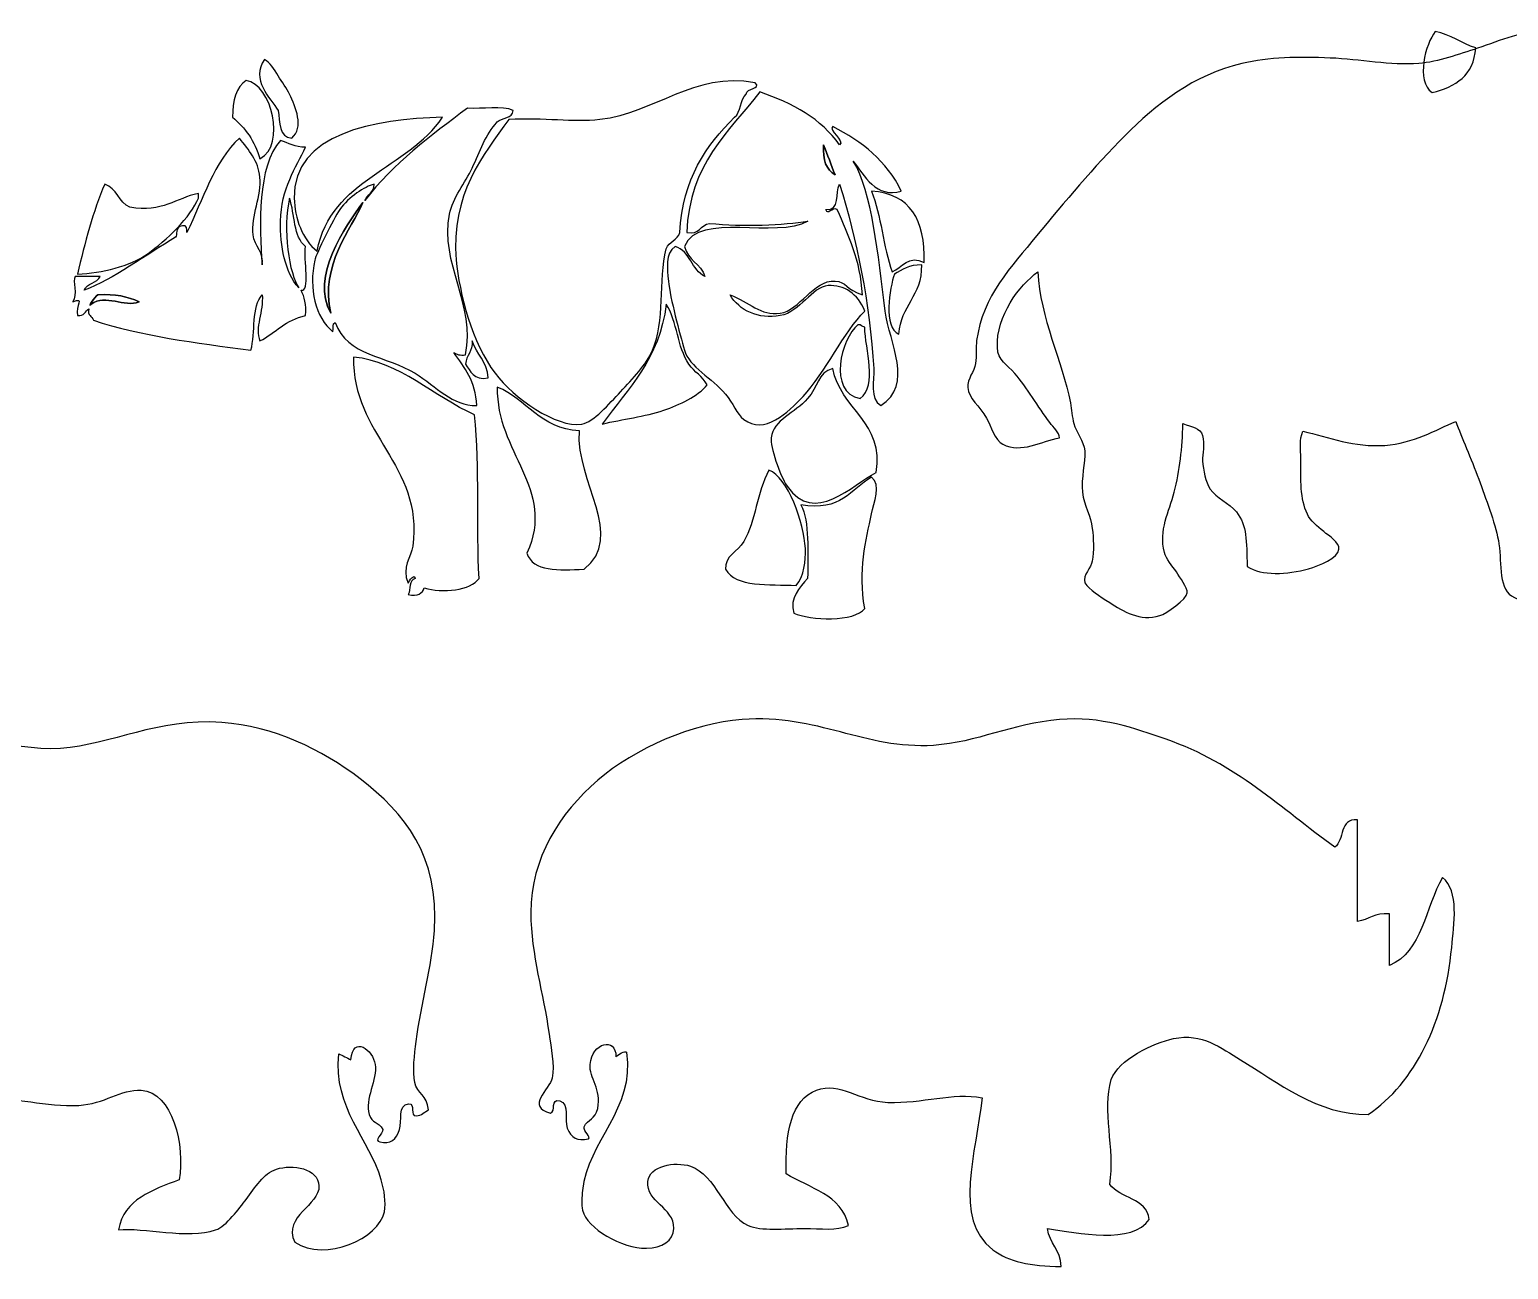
# Model space of a CAD drawing. Header units: centimetres. Extents: x -66 to 65, y -66 to 66.
# Drawn here: x -26.18 to -13.32, y -13.24 to -2.46 of the extents above; entities that cross this region are included whole.
import ezdxf

# ---------------------------------------------------------------- set-up
doc = ezdxf.new("R2010")
doc.units = ezdxf.units.CM
doc.header["$MEASUREMENT"] = 0
doc.layers.add('Layer 1', color=7, linetype='Continuous')

msp = doc.modelspace()

# ---------------------------------------------------------------- linework, layer by layer
at = {"layer": 'Layer 1'}
for points, knots in [([(-11.08444, -3.56183), (-11.02732, -3.52296), (-11.03192, -3.47391), (-10.96112, -3.4764), (-10.96112, -3.4764), (-10.88608, -3.47907), (-10.86558, -3.56234), (-10.82827, -3.61872), (-10.82827, -3.61872), (-10.76088, -3.56054), (-10.76781, -3.43372), (-10.68598, -3.40999), (-10.68598, -3.40999), (-10.62166, -3.39134), (-10.42846, -3.54218), (-10.39187, -3.59975), (-10.39187, -3.59975), (-10.3606, -3.64891), (-10.33705, -3.72635), (-10.33493, -3.79901), (-10.33493, -3.79901), (-10.33144, -3.91768), (-10.37816, -4.03258), (-10.33493, -4.15956), (-10.33493, -4.15956), (-10.2954, -4.27569), (-10.10937, -4.38835), (-10.06926, -4.52008), (-10.06926, -4.52008), (-10.04849, -4.58845), (-10.0763, -4.66703), (-10.06926, -4.75731), (-10.06926, -4.75731), (-10.05799, -4.90238), (-9.97134, -5.00374), (-9.889, -5.10833), (-9.889, -5.10833), (-9.84307, -5.16672), (-9.77012, -5.25335), (-9.69927, -5.31709), (-9.69927, -5.31709), (-9.6754, -5.33855), (-9.62093, -5.37353), (-9.62336, -5.37403), (-9.62336, -5.37403), (-9.59317, -5.36789), (-9.54258, -5.20761), (-9.51901, -5.15578), (-9.51901, -5.15578), (-9.4848, -5.08082), (-9.45122, -4.98203), (-9.36722, -4.98502), (-9.36722, -4.98502), (-9.26083, -4.98878), (-9.20858, -5.22799), (-9.19643, -5.34557), (-9.19643, -5.34557), (-9.17905, -5.51382), (-9.2109, -5.73676), (-9.25332, -5.83891), (-9.25332, -5.83891), (-9.27057, -5.8804), (-9.36783, -5.99496), (-9.37667, -6.03814), (-9.37667, -6.03814), (-9.40101, -6.15657), (-9.34804, -6.26801), (-9.32923, -6.38922), (-9.32923, -6.38922), (-9.31232, -6.49818), (-9.28404, -6.63893), (-9.31976, -6.74977), (-9.31976, -6.74977), (-9.33881, -6.8089), (-9.45978, -6.92461), (-9.51902, -6.92056), (-9.51902, -6.92056), (-9.57892, -6.91643), (-9.62906, -6.80843), (-9.66134, -6.77824), (-9.66134, -6.77824), (-9.81332, -6.63608), (-10.02305, -6.53869), (-10.25906, -6.45566), (-10.25906, -6.45566), (-10.25509, -6.6242), (-10.21133, -6.83081), (-10.10727, -6.93953), (-10.10727, -6.93953), (-10.09092, -6.95662), (-10.05737, -6.96879), (-10.05986, -6.99644), (-10.05986, -6.99644), (-10.13527, -7.02724), (-10.21485, -7.04139), (-10.29703, -7.01544), (-10.29703, -7.01544), (-10.37984, -6.98925), (-10.50237, -6.81121), (-10.5627, -6.74027), (-10.5627, -6.74027), (-10.64721, -6.64089), (-10.73079, -6.53863), (-10.80937, -6.44619), (-10.80937, -6.44619), (-10.88623, -6.35581), (-10.96399, -6.2405), (-11.05607, -6.15205), (-11.05607, -6.15205), (-11.14494, -6.06662), (-11.27718, -5.94829), (-11.38815, -5.94332), (-11.38815, -5.94332), (-11.516, -5.93753), (-11.56494, -6.03309), (-11.69176, -6.04765), (-11.69176, -6.04765), (-11.68541, -5.94454), (-11.73256, -5.85186), (-11.77719, -5.77251), (-11.77719, -5.77251), (-11.90861, -5.69208), (-12.05717, -5.62874), (-12.0523, -5.41196), (-12.0523, -5.41196), (-12.12051, -5.40714), (-12.16729, -5.50565), (-12.28, -5.4879), (-12.28, -5.4879), (-12.35874, -5.72772), (-12.51484, -5.93894), (-12.59311, -6.1995), (-12.59311, -6.1995), (-12.61944, -6.28721), (-12.65478, -6.40566), (-12.63108, -6.50314), (-12.63108, -6.50314), (-12.60777, -6.59876), (-12.48969, -6.64236), (-12.41285, -6.70237), (-12.41285, -6.70237), (-12.33485, -6.7633), (-12.26521, -6.82569), (-12.27053, -6.96801), (-12.27053, -6.96801), (-12.34784, -7.0077), (-12.50339, -6.96917), (-12.56467, -7.02495), (-12.56467, -7.02495), (-12.57568, -7.15481), (-12.49429, -7.23672), (-12.52668, -7.35703), (-12.52668, -7.35703), (-12.65072, -7.39188), (-12.74435, -7.33777), (-12.86826, -7.34753), (-12.86826, -7.34753), (-13.03045, -7.36034), (-13.15986, -7.4739), (-13.29522, -7.38552), (-13.29522, -7.38552), (-13.41415, -7.30784), (-13.37735, -7.06649), (-13.40907, -6.90165), (-13.40907, -6.90165), (-13.44008, -6.74049), (-13.51953, -6.53703), (-13.57986, -6.37029), (-13.57986, -6.37029), (-13.64643, -6.18646), (-13.72885, -6.00929), (-13.77912, -5.86745), (-13.77912, -5.86745), (-13.95803, -5.94225), (-14.14546, -6.05824), (-14.39584, -6.07618), (-14.39584, -6.07618), (-14.65685, -6.09489), (-14.88831, -6.00472), (-15.10744, -5.95283), (-15.10744, -5.95283), (-15.14255, -6.02911), (-15.12641, -6.10936), (-15.12641, -6.19006), (-15.12641, -6.19006), (-15.12641, -6.375), (-15.13324, -6.54005), (-15.0695, -6.67393), (-15.0695, -6.67393), (-15.04333, -6.72891), (-14.98526, -6.77868), (-14.92718, -6.82575), (-14.92718, -6.82575), (-14.8794, -6.86446), (-14.79084, -6.91809), (-14.79433, -6.97752), (-14.79433, -6.97752), (-14.79904, -7.05682), (-14.9662, -7.12135), (-15.06, -7.14834), (-15.06, -7.14834), (-15.24259, -7.20091), (-15.46958, -7.21113), (-15.59134, -7.12934), (-15.59134, -7.12934), (-15.60052, -6.90471), (-15.5911, -6.77281), (-15.68622, -6.65492), (-15.68622, -6.65492), (-15.75112, -6.57446), (-15.86061, -6.53475), (-15.91392, -6.45572), (-15.91392, -6.45572), (-15.95604, -6.39325), (-15.97329, -6.29332), (-15.98033, -6.20905), (-15.98033, -6.20905), (-15.9852, -6.15071), (-15.95747, -6.0639), (-15.98033, -5.99082), (-15.98033, -5.99082), (-16.00134, -5.92367), (-16.07415, -5.91465), (-16.15109, -5.88644), (-16.15109, -5.88644), (-16.15718, -6.10075), (-16.17734, -6.29228), (-16.227, -6.48419), (-16.227, -6.48419), (-16.27005, -6.65053), (-16.36249, -6.81481), (-16.31241, -7.00603), (-16.31241, -7.00603), (-16.29653, -7.06662), (-16.24523, -7.12126), (-16.20806, -7.17682), (-16.20806, -7.17682), (-16.17668, -7.22368), (-16.11014, -7.31559), (-16.11318, -7.35708), (-16.11318, -7.35708), (-16.1172, -7.4123), (-16.2959, -7.53946), (-16.35038, -7.55631), (-16.35038, -7.55631), (-16.52678, -7.61103), (-16.67026, -7.51586), (-16.78684, -7.44246), (-16.78684, -7.44246), (-16.8763, -7.38613), (-16.96255, -7.32996), (-17.00504, -7.27167), (-17.00504, -7.27167), (-17.02047, -7.19991), (-16.94937, -7.1394), (-16.9386, -7.08191), (-16.9386, -7.08191), (-16.92201, -6.99288), (-16.92992, -6.88215), (-16.9386, -6.79727), (-16.9386, -6.79727), (-16.94945, -6.69175), (-17.01125, -6.59838), (-17.02398, -6.48416), (-17.02398, -6.48416), (-17.03821, -6.35716), (-16.99702, -6.22892), (-17.00504, -6.12361), (-17.00504, -6.12361), (-17.01168, -6.03664), (-17.0787, -5.96542), (-17.09992, -5.88641), (-17.09992, -5.88641), (-17.11542, -5.8286), (-17.11656, -5.76518), (-17.12839, -5.70615), (-17.12839, -5.70615), (-17.20078, -5.34439), (-17.39207, -4.96929), (-17.413, -4.56759), (-17.413, -4.56759), (-17.57127, -4.6844), (-17.77559, -4.94806), (-17.7641, -5.22225), (-17.7641, -5.22225), (-17.75886, -5.3466), (-17.68017, -5.36846), (-17.61228, -5.44992), (-17.61228, -5.44992), (-17.50851, -5.57446), (-17.41001, -5.74041), (-17.30867, -5.8769), (-17.30867, -5.8769), (-17.27584, -5.92114), (-17.22578, -5.96101), (-17.22324, -6.00975), (-17.22324, -6.00975), (-17.3863, -6.04251), (-17.55463, -6.14667), (-17.71664, -6.06666), (-17.71664, -6.06666), (-17.78464, -6.03303), (-17.82189, -5.90466), (-17.85893, -5.83896), (-17.85893, -5.83896), (-17.91923, -5.73209), (-18.01403, -5.66947), (-18.02025, -5.57332), (-18.02025, -5.57332), (-18.02514, -5.49736), (-17.96593, -5.43383), (-17.95381, -5.36456), (-17.95381, -5.36456), (-17.94103, -5.29156), (-17.95228, -5.22475), (-17.94434, -5.1653), (-17.94434, -5.1653), (-17.89198, -4.77406), (-17.64126, -4.52125), (-17.4225, -4.25447), (-17.4225, -4.25447), (-17.17837, -3.95673), (-16.92646, -3.65701), (-16.65399, -3.38158), (-16.65399, -3.38158), (-16.39166, -3.11644), (-16.0518, -2.85008), (-15.63878, -2.75536), (-15.63878, -2.75536), (-15.40341, -2.70141), (-15.14507, -2.69485), (-14.87024, -2.70795), (-14.87024, -2.70795), (-14.61108, -2.72028), (-14.34578, -2.77391), (-14.1017, -2.75536), (-14.1017, -2.75536), (-13.92734, -2.74216), (-13.75525, -2.67588), (-13.58939, -2.62254), (-13.58939, -2.62254), (-13.38698, -2.55748), (-13.20439, -2.46075), (-12.94418, -2.48022), (-12.94418, -2.48022), (-12.75185, -2.49459), (-12.51156, -2.56126), (-12.34643, -2.62254), (-12.34643, -2.62254), (-11.83289, -2.81309), (-11.42512, -3.20909), (-11.08444, -3.56183)], [0, 0, 0, 0, 0.01123596, 0.01123596, 0.01123596, 0.01123596, 0.02247191, 0.02247191, 0.02247191, 0.02247191, 0.03370787, 0.03370787, 0.03370787, 0.03370787, 0.04494382, 0.04494382, 0.04494382, 0.04494382, 0.05617978, 0.05617978, 0.05617978, 0.05617978, 0.06741573, 0.06741573, 0.06741573, 0.06741573, 0.07865169, 0.07865169, 0.07865169, 0.07865169, 0.08988764, 0.08988764, 0.08988764, 0.08988764, 0.1011236, 0.1011236, 0.1011236, 0.1011236, 0.11235955, 0.11235955, 0.11235955, 0.11235955, 0.12359551, 0.12359551, 0.12359551, 0.12359551, 0.13483146, 0.13483146, 0.13483146, 0.13483146, 0.14606742, 0.14606742, 0.14606742, 0.14606742, 0.15730337, 0.15730337, 0.15730337, 0.15730337, 0.16853933, 0.16853933, 0.16853933, 0.16853933, 0.17977528, 0.17977528, 0.17977528, 0.17977528, 0.19101124, 0.19101124, 0.19101124, 0.19101124, 0.20224719, 0.20224719, 0.20224719, 0.20224719, 0.21348315, 0.21348315, 0.21348315, 0.21348315, 0.2247191, 0.2247191, 0.2247191, 0.2247191, 0.23595506, 0.23595506, 0.23595506, 0.23595506, 0.24719101, 0.24719101, 0.24719101, 0.24719101, 0.25842697, 0.25842697, 0.25842697, 0.25842697, 0.26966292, 0.26966292, 0.26966292, 0.26966292, 0.28089888, 0.28089888, 0.28089888, 0.28089888, 0.29213483, 0.29213483, 0.29213483, 0.29213483, 0.30337079, 0.30337079, 0.30337079, 0.30337079, 0.31460674, 0.31460674, 0.31460674, 0.31460674, 0.3258427, 0.3258427, 0.3258427, 0.3258427, 0.33707865, 0.33707865, 0.33707865, 0.33707865, 0.34831461, 0.34831461, 0.34831461, 0.34831461, 0.35955056, 0.35955056, 0.35955056, 0.35955056, 0.37078652, 0.37078652, 0.37078652, 0.37078652, 0.38202247, 0.38202247, 0.38202247, 0.38202247, 0.39325843, 0.39325843, 0.39325843, 0.39325843, 0.40449438, 0.40449438, 0.40449438, 0.40449438, 0.41573034, 0.41573034, 0.41573034, 0.41573034, 0.42696629, 0.42696629, 0.42696629, 0.42696629, 0.43820225, 0.43820225, 0.43820225, 0.43820225, 0.4494382, 0.4494382, 0.4494382, 0.4494382, 0.46067416, 0.46067416, 0.46067416, 0.46067416, 0.47191011, 0.47191011, 0.47191011, 0.47191011, 0.48314607, 0.48314607, 0.48314607, 0.48314607, 0.49438202, 0.49438202, 0.49438202, 0.49438202, 0.50561798, 0.50561798, 0.50561798, 0.50561798, 0.51685393, 0.51685393, 0.51685393, 0.51685393, 0.52808989, 0.52808989, 0.52808989, 0.52808989, 0.53932584, 0.53932584, 0.53932584, 0.53932584, 0.5505618, 0.5505618, 0.5505618, 0.5505618, 0.56179775, 0.56179775, 0.56179775, 0.56179775, 0.57303371, 0.57303371, 0.57303371, 0.57303371, 0.58426966, 0.58426966, 0.58426966, 0.58426966, 0.59550562, 0.59550562, 0.59550562, 0.59550562, 0.60674157, 0.60674157, 0.60674157, 0.60674157, 0.61797753, 0.61797753, 0.61797753, 0.61797753, 0.62921348, 0.62921348, 0.62921348, 0.62921348, 0.64044944, 0.64044944, 0.64044944, 0.64044944, 0.65168539, 0.65168539, 0.65168539, 0.65168539, 0.66292135, 0.66292135, 0.66292135, 0.66292135, 0.6741573, 0.6741573, 0.6741573, 0.6741573, 0.68539326, 0.68539326, 0.68539326, 0.68539326, 0.69662921, 0.69662921, 0.69662921, 0.69662921, 0.70786517, 0.70786517, 0.70786517, 0.70786517, 0.71910112, 0.71910112, 0.71910112, 0.71910112, 0.73033708, 0.73033708, 0.73033708, 0.73033708, 0.74157303, 0.74157303, 0.74157303, 0.74157303, 0.75280899, 0.75280899, 0.75280899, 0.75280899, 0.76404494, 0.76404494, 0.76404494, 0.76404494, 0.7752809, 0.7752809, 0.7752809, 0.7752809, 0.78651685, 0.78651685, 0.78651685, 0.78651685, 0.79775281, 0.79775281, 0.79775281, 0.79775281, 0.80898876, 0.80898876, 0.80898876, 0.80898876, 0.82022472, 0.82022472, 0.82022472, 0.82022472, 0.83146067, 0.83146067, 0.83146067, 0.83146067, 0.84269663, 0.84269663, 0.84269663, 0.84269663, 0.85393258, 0.85393258, 0.85393258, 0.85393258, 0.86516854, 0.86516854, 0.86516854, 0.86516854, 0.87640449, 0.87640449, 0.87640449, 0.87640449, 0.88764045, 0.88764045, 0.88764045, 0.88764045, 0.8988764, 0.8988764, 0.8988764, 0.8988764, 0.91011236, 0.91011236, 0.91011236, 0.91011236, 0.92134831, 0.92134831, 0.92134831, 0.92134831, 0.93258427, 0.93258427, 0.93258427, 0.93258427, 0.94382022, 0.94382022, 0.94382022, 0.94382022, 0.95505618, 0.95505618, 0.95505618, 0.95505618, 0.96629213, 0.96629213, 0.96629213, 0.96629213, 0.97752809, 0.97752809, 0.97752809, 0.97752809, 1, 1, 1, 1]), ([(-24.13411, -2.72233), (-24.08982, -2.7404), (-24.04913, -2.80766), (-24.01521, -2.86272), (-24.01521, -2.86272), (-23.98409, -2.91294), (-23.93922, -2.97448), (-23.91594, -3.02314), (-23.91594, -3.02314), (-23.86323, -3.13297), (-23.78979, -3.31254), (-23.8961, -3.40406), (-23.8961, -3.40406), (-24.0132, -3.402), (-23.99765, -3.26613), (-24.01522, -3.16345), (-24.01522, -3.16345), (-24.08554, -3.0609), (-24.2563, -2.89109), (-24.13411, -2.72233)], [0, 0, 0, 0, 0.16666667, 0.16666667, 0.16666667, 0.16666667, 0.33333333, 0.33333333, 0.33333333, 0.33333333, 0.5, 0.5, 0.5, 0.5, 0.66666667, 0.66666667, 0.66666667, 0.66666667, 1, 1, 1, 1]), ([(-22.01168, -3.24364), (-21.70042, -3.22335), (-21.45661, -3.27161), (-21.21822, -3.24364), (-21.21822, -3.24364), (-20.73895, -3.18739), (-20.40537, -2.82705), (-19.86927, -2.92281), (-19.86927, -2.92281), (-19.81133, -2.98393), (-19.94708, -2.96202), (-19.94867, -3.02311), (-19.94867, -3.02311), (-20.00257, -3.0688), (-19.99225, -3.17951), (-20.04784, -3.22356), (-20.04784, -3.22356), (-20.29538, -3.46793), (-20.49919, -3.75659), (-20.52398, -4.22607), (-20.52398, -4.22607), (-20.54531, -4.29132), (-20.62016, -4.30269), (-20.64288, -4.36648), (-20.64288, -4.36648), (-20.71011, -4.64736), (-20.65076, -4.99751), (-20.76194, -5.2486), (-20.76194, -5.2486), (-20.81843, -5.3761), (-20.93238, -5.49477), (-21.03962, -5.60952), (-21.03962, -5.60952), (-21.13894, -5.71567), (-21.27375, -5.87326), (-21.37683, -5.89022), (-21.37683, -5.89022), (-21.59897, -5.92671), (-21.96712, -5.66368), (-22.13068, -5.44908), (-22.13068, -5.44908), (-22.32618, -5.19273), (-22.44223, -4.7523), (-22.46787, -4.46673), (-22.46787, -4.46673), (-22.51902, -3.89658), (-22.23094, -3.55014), (-22.01168, -3.24364)], [0, 0, 0, 0, 0.07692308, 0.07692308, 0.07692308, 0.07692308, 0.15384615, 0.15384615, 0.15384615, 0.15384615, 0.23076923, 0.23076923, 0.23076923, 0.23076923, 0.30769231, 0.30769231, 0.30769231, 0.30769231, 0.38461538, 0.38461538, 0.38461538, 0.38461538, 0.46153846, 0.46153846, 0.46153846, 0.46153846, 0.53846154, 0.53846154, 0.53846154, 0.53846154, 0.61538462, 0.61538462, 0.61538462, 0.61538462, 0.69230769, 0.69230769, 0.69230769, 0.69230769, 0.76923077, 0.76923077, 0.76923077, 0.76923077, 0.84615385, 0.84615385, 0.84615385, 0.84615385, 1, 1, 1, 1]), ([(-24.17393, -3.58453), (-24.21862, -3.42935), (-24.30368, -3.31479), (-24.41179, -3.22356), (-24.41179, -3.22356), (-24.41145, -3.07698), (-24.38126, -2.96043), (-24.29281, -2.90281), (-24.29281, -2.90281), (-24.07376, -2.93932), (-23.9424, -3.46118), (-24.17393, -3.58453)], [0, 0, 0, 0, 0.25, 0.25, 0.25, 0.25, 0.5, 0.5, 0.5, 0.5, 1, 1, 1, 1]), ([(-19.13537, -3.46417), (-19.08425, -3.43054), (-19.24012, -3.33143), (-19.1948, -3.30373), (-19.1948, -3.30373), (-18.94011, -3.43393), (-18.72495, -3.60409), (-18.59975, -3.86512), (-18.59975, -3.86512), (-18.81353, -3.93174), (-18.92548, -3.72849), (-19.01623, -3.60451), (-19.01623, -3.60451), (-18.85139, -3.87095), (-18.80245, -4.41509), (-18.7386, -4.90774), (-18.7386, -4.90774), (-18.70166, -5.19272), (-18.48669, -5.54549), (-18.77818, -5.7298), (-18.77818, -5.7298), (-18.87766, -5.67199), (-18.83165, -5.50927), (-18.83776, -5.40899), (-18.83776, -5.40899), (-18.87295, -4.83701), (-18.98749, -4.27866), (-19.13536, -3.80509), (-19.13536, -3.80509), (-19.17515, -3.87846), (-19.12875, -4.03888), (-19.25434, -4.02559), (-19.25434, -4.02559), (-19.23749, -4.08443), (-19.20436, -3.99955), (-19.15509, -4.02559), (-19.15509, -4.02559), (-19.06201, -4.25218), (-18.95136, -4.46123), (-18.93697, -4.7674), (-18.93697, -4.7674), (-19.079, -4.72279), (-19.07498, -4.65236), (-19.17504, -4.64712), (-19.17504, -4.64712), (-19.36382, -4.63728), (-19.48373, -4.90453), (-19.65113, -4.92779), (-19.65113, -4.92779), (-19.82311, -4.95171), (-19.92074, -4.82881), (-20.08748, -4.76737), (-20.08748, -4.76737), (-20.00837, -4.9036), (-19.8415, -4.98205), (-19.65113, -4.94776), (-19.65113, -4.94776), (-19.47558, -4.91627), (-19.37705, -4.69704), (-19.23449, -4.68715), (-19.23449, -4.68715), (-19.09879, -4.67778), (-18.97552, -4.75637), (-18.91704, -4.90768), (-18.91704, -4.90768), (-19.0977, -5.08985), (-19.25888, -5.44304), (-19.45279, -5.6496), (-19.45279, -5.6496), (-19.58508, -5.79062), (-19.78786, -5.98835), (-19.96852, -5.85005), (-19.96852, -5.85005), (-20.02805, -5.80452), (-20.06165, -5.70731), (-20.12714, -5.62944), (-20.12714, -5.62944), (-20.23975, -5.49572), (-20.44506, -5.38954), (-20.48425, -5.24855), (-20.48425, -5.24855), (-20.52455, -5.10292), (-20.60866, -4.79765), (-20.62316, -4.6471), (-20.62316, -4.6471), (-20.63332, -4.53918), (-20.65472, -4.4089), (-20.56355, -4.34637), (-20.56355, -4.34637), (-20.43404, -4.38923), (-20.4221, -4.55092), (-20.30574, -4.60704), (-20.30574, -4.60704), (-20.34209, -4.49679), (-20.45679, -4.46575), (-20.48425, -4.34637), (-20.48425, -4.34637), (-20.35786, -4.03964), (-19.68185, -4.28856), (-19.41295, -4.12576), (-19.41295, -4.12576), (-19.61784, -4.16029), (-19.97548, -4.17566), (-20.26594, -4.14587), (-20.26594, -4.14587), (-20.34823, -4.15632), (-20.35119, -4.24705), (-20.4644, -4.22604), (-20.4644, -4.22604), (-20.44114, -3.62798), (-20.09935, -3.3518), (-19.82961, -3.00295), (-19.82961, -3.00295), (-19.54232, -3.10019), (-19.29406, -3.23692), (-19.13537, -3.46417)], [0, 0, 0, 0, 0.03333333, 0.03333333, 0.03333333, 0.03333333, 0.06666667, 0.06666667, 0.06666667, 0.06666667, 0.1, 0.1, 0.1, 0.1, 0.13333333, 0.13333333, 0.13333333, 0.13333333, 0.16666667, 0.16666667, 0.16666667, 0.16666667, 0.2, 0.2, 0.2, 0.2, 0.23333333, 0.23333333, 0.23333333, 0.23333333, 0.26666667, 0.26666667, 0.26666667, 0.26666667, 0.3, 0.3, 0.3, 0.3, 0.33333333, 0.33333333, 0.33333333, 0.33333333, 0.36666667, 0.36666667, 0.36666667, 0.36666667, 0.4, 0.4, 0.4, 0.4, 0.43333333, 0.43333333, 0.43333333, 0.43333333, 0.46666667, 0.46666667, 0.46666667, 0.46666667, 0.5, 0.5, 0.5, 0.5, 0.53333333, 0.53333333, 0.53333333, 0.53333333, 0.56666667, 0.56666667, 0.56666667, 0.56666667, 0.6, 0.6, 0.6, 0.6, 0.63333333, 0.63333333, 0.63333333, 0.63333333, 0.66666667, 0.66666667, 0.66666667, 0.66666667, 0.7, 0.7, 0.7, 0.7, 0.73333333, 0.73333333, 0.73333333, 0.73333333, 0.76666667, 0.76666667, 0.76666667, 0.76666667, 0.8, 0.8, 0.8, 0.8, 0.83333333, 0.83333333, 0.83333333, 0.83333333, 0.86666667, 0.86666667, 0.86666667, 0.86666667, 0.9, 0.9, 0.9, 0.9, 0.93333333, 0.93333333, 0.93333333, 0.93333333, 1, 1, 1, 1]), ([(-22.48766, -5.26861), (-22.3995, -5.40011), (-22.29605, -5.516), (-22.28938, -5.72981), (-22.28938, -5.72981), (-22.50478, -5.7332), (-22.63707, -5.56503), (-22.825, -5.44909), (-22.825, -5.44909), (-23.07471, -5.29492), (-23.4164, -5.29992), (-23.51932, -5.00803), (-23.51932, -5.00803), (-23.54618, -5.01419), (-23.53575, -5.05822), (-23.53903, -5.0882), (-23.53903, -5.0882), (-23.69431, -4.96649), (-23.75062, -4.71043), (-23.69767, -4.46675), (-23.69767, -4.46675), (-23.68508, -4.40859), (-23.5358, -4.10567), (-23.47957, -4.02561), (-23.47957, -4.02561), (-23.40189, -3.9152), (-23.26372, -3.82551), (-23.18194, -3.80511), (-23.18194, -3.80511), (-23.18228, -3.87829), (-23.2384, -3.89512), (-23.26142, -3.94545), (-23.26142, -3.94545), (-23.01507, -3.62628), (-22.69291, -3.38369), (-22.36869, -3.14342), (-22.36869, -3.14342), (-22.24058, -3.15427), (-22.06799, -3.12019), (-21.97192, -3.16348), (-21.97192, -3.16348), (-21.97983, -3.23579), (-22.07005, -3.22465), (-22.11083, -3.26373), (-22.11083, -3.26373), (-22.21516, -3.37639), (-22.2614, -3.51585), (-22.32901, -3.66473), (-22.32901, -3.66473), (-22.38664, -3.79141), (-22.49948, -3.92355), (-22.52734, -4.06576), (-22.52734, -4.06576), (-22.6109, -4.49121), (-22.29504, -4.85888), (-22.38857, -5.28874), (-22.38857, -5.28874), (-22.43456, -5.29509), (-22.46467, -5.28546), (-22.48766, -5.26861)], [0, 0, 0, 0, 0.0625, 0.0625, 0.0625, 0.0625, 0.125, 0.125, 0.125, 0.125, 0.1875, 0.1875, 0.1875, 0.1875, 0.25, 0.25, 0.25, 0.25, 0.3125, 0.3125, 0.3125, 0.3125, 0.375, 0.375, 0.375, 0.375, 0.4375, 0.4375, 0.4375, 0.4375, 0.5, 0.5, 0.5, 0.5, 0.5625, 0.5625, 0.5625, 0.5625, 0.625, 0.625, 0.625, 0.625, 0.6875, 0.6875, 0.6875, 0.6875, 0.75, 0.75, 0.75, 0.75, 0.8125, 0.8125, 0.8125, 0.8125, 0.875, 0.875, 0.875, 0.875, 1, 1, 1, 1]), ([(-23.67795, -4.38646), (-23.80394, -4.28788), (-23.87229, -4.1023), (-23.87631, -3.92529), (-23.87631, -3.92529), (-23.88896, -3.36474), (-23.1758, -3.2374), (-22.58689, -3.22356), (-22.58689, -3.22356), (-22.88938, -3.67314), (-23.55452, -3.75598), (-23.67795, -4.38646)], [0, 0, 0, 0, 0.25, 0.25, 0.25, 0.25, 0.5, 0.5, 0.5, 0.5, 1, 1, 1, 1]), ([(-23.83654, -4.70727), (-23.91689, -4.59339), (-23.98328, -4.18877), (-23.91594, -3.92529), (-23.91594, -3.92529), (-23.87033, -4.06642), (-23.88403, -4.26742), (-23.77709, -4.34637), (-23.77709, -4.34637), (-23.79807, -4.45657), (-23.73203, -4.74698), (-23.81675, -4.72729), (-23.81675, -4.72729), (-23.78683, -4.78378), (-23.76889, -4.85254), (-23.77709, -4.94777), (-23.77709, -4.94777), (-23.94867, -4.98158), (-24.0381, -5.09832), (-24.17394, -5.16838), (-24.17394, -5.16838), (-24.2217, -5.05403), (-24.14203, -4.91068), (-24.15402, -4.76738), (-24.15402, -4.76738), (-24.2507, -4.8634), (-24.20932, -5.09893), (-24.25319, -5.24858), (-24.25319, -5.24858), (-24.73309, -5.18561), (-25.21323, -5.12309), (-25.62193, -4.98791), (-25.62193, -4.98791), (-25.6304, -4.94976), (-25.67852, -4.95171), (-25.66172, -4.88766), (-25.66172, -4.88766), (-25.69231, -4.91007), (-25.70278, -4.95288), (-25.76078, -4.94777), (-25.76078, -4.94777), (-25.78118, -4.86167), (-25.69313, -4.78235), (-25.80036, -4.82757), (-25.80036, -4.82757), (-25.75768, -4.76492), (-25.80409, -4.64302), (-25.78057, -4.60701), (-25.78057, -4.60701), (-25.70789, -4.60701), (-25.63505, -4.60701), (-25.56229, -4.60701), (-25.56229, -4.60701), (-25.59073, -4.66517), (-25.67789, -4.66392), (-25.70122, -4.72729), (-25.70122, -4.72729), (-25.45532, -4.63492), (-25.1616, -4.4172), (-24.90776, -4.26609), (-24.90776, -4.26609), (-24.88884, -4.25215), (-24.91773, -4.17494), (-24.84831, -4.16589), (-24.84831, -4.16589), (-24.80592, -4.15658), (-24.81053, -4.19449), (-24.80854, -4.226), (-24.80854, -4.226), (-24.67051, -3.93787), (-24.57221, -3.60941), (-24.35232, -3.40399), (-24.35232, -3.40399), (-24.26948, -3.51287), (-24.18926, -3.59711), (-24.17394, -3.7448), (-24.17394, -3.7448), (-24.15748, -3.90199), (-24.25255, -4.08124), (-24.23334, -4.24608), (-24.23334, -4.24608), (-24.22199, -4.34334), (-24.13481, -4.40697), (-24.15402, -4.5068), (-24.15402, -4.5068), (-24.18215, -4.16715), (-24.19717, -3.64664), (-23.99527, -3.42399), (-23.99527, -3.42399), (-23.92529, -3.44677), (-23.87166, -3.48619), (-23.77709, -3.4841), (-23.77709, -3.4841), (-23.86014, -3.65531), (-23.99069, -3.84833), (-23.99527, -4.12571), (-23.99527, -4.12571), (-23.99888, -4.34786), (-23.95737, -4.5646), (-23.83654, -4.70727)], [0, 0, 0, 0, 0.03846154, 0.03846154, 0.03846154, 0.03846154, 0.07692308, 0.07692308, 0.07692308, 0.07692308, 0.11538462, 0.11538462, 0.11538462, 0.11538462, 0.15384615, 0.15384615, 0.15384615, 0.15384615, 0.19230769, 0.19230769, 0.19230769, 0.19230769, 0.23076923, 0.23076923, 0.23076923, 0.23076923, 0.26923077, 0.26923077, 0.26923077, 0.26923077, 0.30769231, 0.30769231, 0.30769231, 0.30769231, 0.34615385, 0.34615385, 0.34615385, 0.34615385, 0.38461538, 0.38461538, 0.38461538, 0.38461538, 0.42307692, 0.42307692, 0.42307692, 0.42307692, 0.46153846, 0.46153846, 0.46153846, 0.46153846, 0.5, 0.5, 0.5, 0.5, 0.53846154, 0.53846154, 0.53846154, 0.53846154, 0.57692308, 0.57692308, 0.57692308, 0.57692308, 0.61538462, 0.61538462, 0.61538462, 0.61538462, 0.65384615, 0.65384615, 0.65384615, 0.65384615, 0.69230769, 0.69230769, 0.69230769, 0.69230769, 0.73076923, 0.73076923, 0.73076923, 0.73076923, 0.76923077, 0.76923077, 0.76923077, 0.76923077, 0.80769231, 0.80769231, 0.80769231, 0.80769231, 0.84615385, 0.84615385, 0.84615385, 0.84615385, 0.88461538, 0.88461538, 0.88461538, 0.88461538, 0.92307692, 0.92307692, 0.92307692, 0.92307692, 1, 1, 1, 1]), ([(-19.17505, -3.72479), (-19.20744, -3.63727), (-19.24125, -3.55109), (-19.27419, -3.46415), (-19.27419, -3.46415), (-19.28488, -3.59538), (-19.24953, -3.67997), (-19.17505, -3.72479)], [0, 0, 0, 0, 0.33333333, 0.33333333, 0.33333333, 0.33333333, 1, 1, 1, 1]), ([(-25.7608, -4.58693), (-25.69354, -4.31407), (-25.62639, -4.04109), (-25.52283, -3.80506), (-25.52283, -3.80506), (-25.41721, -3.83874), (-25.40165, -3.96325), (-25.3045, -4.00553), (-25.3045, -4.00553), (-25.02065, -4.05186), (-24.90583, -3.92732), (-24.70943, -3.8852), (-24.70943, -3.8852), (-24.70943, -3.89864), (-24.70943, -3.91195), (-24.70943, -3.92528), (-24.70943, -3.92528), (-24.77089, -4.088), (-24.99537, -4.30099), (-25.14586, -4.4065), (-25.14586, -4.4065), (-25.30992, -4.52147), (-25.54371, -4.57839), (-25.7608, -4.58693)], [0, 0, 0, 0, 0.14285714, 0.14285714, 0.14285714, 0.14285714, 0.28571429, 0.28571429, 0.28571429, 0.28571429, 0.42857143, 0.42857143, 0.42857143, 0.42857143, 0.57142857, 0.57142857, 0.57142857, 0.57142857, 0.71428571, 0.71428571, 0.71428571, 0.71428571, 1, 1, 1, 1]), ([(-23.55888, -4.9278), (-23.65514, -4.50563), (-23.37592, -4.19353), (-23.28109, -3.96546), (-23.28109, -3.96546), (-23.43037, -4.17786), (-23.74163, -4.60365), (-23.55888, -4.9278)], [0, 0, 0, 0, 0.33333333, 0.33333333, 0.33333333, 0.33333333, 1, 1, 1, 1]), ([(-18.40125, -4.48676), (-18.53399, -4.41233), (-18.59254, -4.53362), (-18.67901, -4.56685), (-18.67901, -4.56685), (-18.75733, -4.3519), (-18.77355, -4.07425), (-18.85763, -3.8651), (-18.85763, -3.8651), (-18.52407, -3.88891), (-18.38874, -4.11306), (-18.40125, -4.48676)], [0, 0, 0, 0, 0.25, 0.25, 0.25, 0.25, 0.5, 0.5, 0.5, 0.5, 1, 1, 1, 1]), ([(-18.42118, -4.50684), (-18.41636, -4.77886), (-18.60451, -4.85614), (-18.61943, -5.10824), (-18.61943, -5.10824), (-18.75953, -5.05376), (-18.69756, -4.70462), (-18.65922, -4.58693), (-18.65922, -4.58693), (-18.59064, -4.54947), (-18.53061, -4.50317), (-18.42118, -4.50684)], [0, 0, 0, 0, 0.25, 0.25, 0.25, 0.25, 0.5, 0.5, 0.5, 0.5, 1, 1, 1, 1]), ([(-25.5822, -4.76741), (-25.60702, -4.77995), (-25.68375, -4.89415), (-25.64168, -4.84755), (-25.64168, -4.84755), (-25.51529, -4.75725), (-25.35307, -4.88054), (-25.22512, -4.8276), (-25.22512, -4.8276), (-25.32011, -4.78323), (-25.43319, -4.75711), (-25.5822, -4.76741)], [0, 0, 0, 0, 0.25, 0.25, 0.25, 0.25, 0.5, 0.5, 0.5, 0.5, 1, 1, 1, 1]), ([(-20.64286, -4.84755), (-20.54152, -5.0077), (-20.55092, -5.21553), (-20.44453, -5.36889), (-20.44453, -5.36889), (-20.39373, -5.44215), (-20.33102, -5.47287), (-20.28578, -5.54942), (-20.28578, -5.54942), (-20.36883, -5.65126), (-20.52607, -5.72325), (-20.66276, -5.7699), (-20.66276, -5.7699), (-20.82961, -5.82679), (-21.02159, -5.84848), (-21.19838, -5.89021), (-21.19838, -5.89021), (-20.97687, -5.57941), (-20.69842, -5.32623), (-20.64286, -4.84755)], [0, 0, 0, 0, 0.16666667, 0.16666667, 0.16666667, 0.16666667, 0.33333333, 0.33333333, 0.33333333, 0.33333333, 0.5, 0.5, 0.5, 0.5, 0.66666667, 0.66666667, 0.66666667, 0.66666667, 1, 1, 1, 1]), ([(-18.95675, -5.66966), (-19.24239, -5.61275), (-19.12156, -5.14449), (-18.97665, -5.02805), (-18.97665, -5.02805), (-18.94466, -5.02236), (-18.94247, -5.04699), (-18.91707, -5.04808), (-18.91707, -5.04808), (-18.9132, -5.2427), (-18.80215, -5.55298), (-18.95675, -5.66966)], [0, 0, 0, 0, 0.25, 0.25, 0.25, 0.25, 0.5, 0.5, 0.5, 0.5, 1, 1, 1, 1]), ([(-22.32902, -5.16841), (-22.29166, -5.28432), (-22.19871, -5.34415), (-22.19014, -5.48922), (-22.19014, -5.48922), (-22.31857, -5.51208), (-22.34386, -5.43064), (-22.38858, -5.36889), (-22.38858, -5.36889), (-22.37794, -5.29276), (-22.32667, -5.25773), (-22.32902, -5.16841)], [0, 0, 0, 0, 0.25, 0.25, 0.25, 0.25, 0.5, 0.5, 0.5, 0.5, 1, 1, 1, 1]), ([(-22.82501, -7.23351), (-22.8307, -7.18583), (-22.87867, -7.25584), (-22.88446, -7.2737), (-22.88446, -7.2737), (-22.94928, -7.13593), (-22.85623, -7.04412), (-22.84485, -6.95281), (-22.84485, -6.95281), (-22.75497, -6.23761), (-23.37166, -5.98933), (-23.36058, -5.30877), (-23.36058, -5.30877), (-22.96196, -5.34753), (-22.65819, -5.65455), (-22.30923, -5.81002), (-22.30923, -5.81002), (-22.25978, -6.27989), (-22.29523, -6.7798), (-22.26954, -7.2335), (-22.26954, -7.2335), (-22.34079, -7.33555), (-22.58865, -7.36513), (-22.74566, -7.31367), (-22.74566, -7.31367), (-22.76095, -7.36497), (-22.80265, -7.38974), (-22.88446, -7.37386), (-22.88446, -7.37386), (-22.86163, -7.33011), (-22.88052, -7.2442), (-22.82501, -7.23351)], [0, 0, 0, 0, 0.11111111, 0.11111111, 0.11111111, 0.11111111, 0.22222222, 0.22222222, 0.22222222, 0.22222222, 0.33333333, 0.33333333, 0.33333333, 0.33333333, 0.44444444, 0.44444444, 0.44444444, 0.44444444, 0.55555556, 0.55555556, 0.55555556, 0.55555556, 0.66666667, 0.66666667, 0.66666667, 0.66666667, 0.77777778, 0.77777778, 0.77777778, 0.77777778, 1, 1, 1, 1]), ([(-19.19479, -5.40899), (-19.12952, -5.75784), (-18.73883, -5.88299), (-18.81792, -6.3113), (-18.81792, -6.3113), (-19.02371, -6.41679), (-19.35508, -6.77617), (-19.59161, -6.4315), (-19.59161, -6.4315), (-19.65905, -6.33326), (-19.73946, -6.08434), (-19.73049, -6.01044), (-19.73049, -6.01044), (-19.71141, -5.85455), (-19.52319, -5.79322), (-19.41296, -5.66968), (-19.41296, -5.66968), (-19.3233, -5.56899), (-19.32462, -5.44114), (-19.19479, -5.40899)], [0, 0, 0, 0, 0.16666667, 0.16666667, 0.16666667, 0.16666667, 0.33333333, 0.33333333, 0.33333333, 0.33333333, 0.5, 0.5, 0.5, 0.5, 0.66666667, 0.66666667, 0.66666667, 0.66666667, 1, 1, 1, 1]), ([(-22.11084, -5.56938), (-21.8511, -5.67439), (-21.74172, -5.93144), (-21.39676, -5.95038), (-21.39676, -5.95038), (-21.43184, -6.38935), (-20.98885, -6.8692), (-21.35707, -7.15333), (-21.35707, -7.15333), (-21.57641, -7.16116), (-21.80273, -7.17603), (-21.85285, -7.01294), (-21.85285, -7.01294), (-21.59774, -6.45166), (-22.12548, -6.1384), (-22.11084, -5.56938)], [0, 0, 0, 0, 0.2, 0.2, 0.2, 0.2, 0.4, 0.4, 0.4, 0.4, 0.6, 0.6, 0.6, 0.6, 1, 1, 1, 1]), ([(-19.51227, -7.29362), (-19.75182, -7.2819), (-20.03588, -7.31495), (-20.12716, -7.15334), (-20.12716, -7.15334), (-20.13753, -7.03745), (-20.0173, -6.9997), (-19.96854, -6.91265), (-19.96854, -6.91265), (-19.86511, -6.72839), (-19.85487, -6.48887), (-19.75023, -6.2912), (-19.75023, -6.2912), (-19.58693, -6.34975), (-19.4436, -6.74983), (-19.43281, -6.9729), (-19.43281, -6.9729), (-19.42752, -7.08262), (-19.44445, -7.21218), (-19.51227, -7.29362)], [0, 0, 0, 0, 0.16666667, 0.16666667, 0.16666667, 0.16666667, 0.33333333, 0.33333333, 0.33333333, 0.33333333, 0.5, 0.5, 0.5, 0.5, 0.66666667, 0.66666667, 0.66666667, 0.66666667, 1, 1, 1, 1]), ([(-18.85766, -6.35133), (-18.77032, -6.41917), (-18.83684, -6.57411), (-18.85766, -6.67214), (-18.85766, -6.67214), (-18.90555, -6.89746), (-18.97524, -7.16551), (-18.91706, -7.49412), (-18.91706, -7.49412), (-19.00165, -7.61289), (-19.39426, -7.59911), (-19.53203, -7.53436), (-19.53203, -7.53436), (-19.57479, -7.40355), (-19.48139, -7.31058), (-19.41297, -7.2335), (-19.41297, -7.2335), (-19.41374, -7.00032), (-19.39379, -6.7463), (-19.47258, -6.59189), (-19.47258, -6.59189), (-19.12465, -6.65621), (-19.03819, -6.45635), (-18.85766, -6.35133)], [0, 0, 0, 0, 0.14285714, 0.14285714, 0.14285714, 0.14285714, 0.28571429, 0.28571429, 0.28571429, 0.28571429, 0.42857143, 0.42857143, 0.42857143, 0.42857143, 0.57142857, 0.57142857, 0.57142857, 0.57142857, 0.71428571, 0.71428571, 0.71428571, 0.71428571, 1, 1, 1, 1]), ([(-22.70978, -11.85379), (-22.74314, -11.87326), (-22.76878, -11.90046), (-22.8154, -11.90665), (-22.8154, -11.90665), (-22.87398, -11.90795), (-22.81786, -11.7946), (-22.88147, -11.80095), (-22.88147, -11.80095), (-22.9827, -11.81013), (-22.93425, -11.94732), (-22.96074, -12.0255), (-22.96074, -12.0255), (-22.9891, -12.10932), (-23.03916, -12.15509), (-23.13243, -12.13117), (-23.13243, -12.13117), (-23.18797, -12.12678), (-23.10751, -12.05801), (-23.106, -12.0255), (-23.106, -12.0255), (-23.14624, -11.94777), (-23.19995, -11.97578), (-23.2249, -11.89342), (-23.2249, -11.89342), (-23.26496, -11.76121), (-23.15264, -11.58965), (-23.17206, -11.45752), (-23.17206, -11.45752), (-23.19016, -11.33454), (-23.36526, -11.19892), (-23.38338, -11.41789), (-23.38338, -11.41789), (-23.41886, -11.40053), (-23.45357, -11.38244), (-23.48908, -11.36508), (-23.48908, -11.36508), (-23.53723, -11.84464), (-23.22042, -12.10856), (-23.11922, -12.46141), (-23.11922, -12.46141), (-23.09406, -12.54915), (-23.07681, -12.65969), (-23.09279, -12.73877), (-23.09279, -12.73877), (-23.13991, -12.97144), (-23.60262, -13.18203), (-23.87215, -13.00296), (-23.87215, -13.00296), (-23.9787, -12.77494), (-23.65498, -12.68467), (-23.6608, -12.51422), (-23.6608, -12.51422), (-23.66607, -12.35947), (-23.89236, -12.32478), (-24.03066, -12.36894), (-24.03066, -12.36894), (-24.14319, -12.40482), (-24.21415, -12.52766), (-24.29482, -12.6331), (-24.29482, -12.6331), (-24.35261, -12.70864), (-24.46696, -12.86527), (-24.55901, -12.89726), (-24.55901, -12.89726), (-24.80129, -12.98153), (-25.18679, -12.87064), (-25.40438, -12.89726), (-25.40438, -12.89726), (-25.35408, -12.62611), (-25.10678, -12.55203), (-24.87603, -12.46136), (-24.87603, -12.46136), (-24.82396, -12.16667), (-24.93281, -11.69581), (-25.20623, -11.68203), (-25.20623, -11.68203), (-25.37996, -11.6733), (-25.53013, -11.80247), (-25.74781, -11.81411), (-25.74781, -11.81411), (-26.03972, -11.82977), (-26.29825, -11.73542), (-26.56675, -11.7613), (-26.56675, -11.7613), (-26.54384, -12.20413), (-26.32413, -12.74833), (-26.60638, -13.04257), (-26.60638, -13.04257), (-26.74629, -13.18841), (-26.95052, -13.23617), (-27.2536, -13.24069), (-27.2536, -13.24069), (-27.26701, -13.08638), (-27.14914, -13.06334), (-27.14793, -12.92369), (-27.14793, -12.92369), (-27.30859, -12.91311), (-27.64312, -13.01428), (-27.84802, -12.96332), (-27.84802, -12.96332), (-27.89983, -12.95043), (-28.01492, -12.86172), (-28.01971, -12.81801), (-28.01971, -12.81801), (-28.03728, -12.6578), (-27.77817, -12.64484), (-27.68951, -12.55385), (-27.68951, -12.55385), (-27.68951, -12.37475), (-27.68948, -12.23413), (-27.68951, -12.09152), (-27.68951, -12.09152), (-27.68951, -11.94708), (-27.65191, -11.78198), (-27.68951, -11.62921), (-27.68951, -11.62921), (-27.71835, -11.51192), (-27.87982, -11.41328), (-27.9669, -11.36505), (-27.9669, -11.36505), (-28.13293, -11.273), (-28.33337, -11.20799), (-28.53485, -11.28578), (-28.53485, -11.28578), (-28.83968, -11.40344), (-29.15072, -11.69911), (-29.48592, -11.84056), (-29.48592, -11.84056), (-29.60612, -11.89131), (-29.7922, -11.9411), (-29.90859, -11.9198), (-29.90859, -11.9198), (-30.00074, -11.90295), (-30.12081, -11.76253), (-30.21238, -11.65564), (-30.21238, -11.65564), (-30.5171, -11.30015), (-30.69554, -10.71481), (-30.67471, -10.09701), (-30.67471, -10.09701), (-30.6718, -10.01068), (-30.66193, -9.91397), (-30.58226, -9.85926), (-30.58226, -9.85926), (-30.52241, -9.90778), (-30.50333, -9.99616), (-30.47656, -10.07058), (-30.47656, -10.07058), (-30.40084, -10.28129), (-30.32495, -10.5336), (-30.11993, -10.62536), (-30.11993, -10.62536), (-30.08916, -10.50204), (-30.11546, -10.32164), (-30.1067, -10.17626), (-30.1067, -10.17626), (-29.98404, -10.16364), (-29.93409, -10.22375), (-29.84254, -10.2423), (-29.84254, -10.2423), (-29.80293, -9.97811), (-29.85572, -9.62151), (-29.81611, -9.3573), (-29.81611, -9.3573), (-29.69139, -9.36466), (-29.70398, -9.50933), (-29.6576, -9.59508), (-29.6576, -9.59508), (-29.5592, -9.57153), (-29.4826, -9.49599), (-29.40664, -9.43657), (-29.40664, -9.43657), (-29.03088, -9.1427), (-28.70737, -8.83739), (-28.17821, -8.65724), (-28.17821, -8.65724), (-27.90725, -8.56498), (-27.63809, -8.45891), (-27.2668, -8.48555), (-27.2668, -8.48555), (-26.77258, -8.52092), (-26.37402, -8.74143), (-25.90629, -8.71008), (-25.90629, -8.71008), (-25.46094, -8.68021), (-25.07129, -8.44502), (-24.50614, -8.48555), (-24.50614, -8.48555), (-24.05169, -8.51807), (-23.63682, -8.71899), (-23.30414, -8.97426), (-23.30414, -8.97426), (-22.91356, -9.27395), (-22.61315, -9.64315), (-22.65692, -10.29514), (-22.65692, -10.29514), (-22.67825, -10.61317), (-22.77305, -10.92226), (-22.81538, -11.25939), (-22.81538, -11.25939), (-22.82916, -11.36882), (-22.85044, -11.51866), (-22.82861, -11.61605), (-22.82861, -11.61605), (-22.80712, -11.71214), (-22.71886, -11.72399), (-22.70978, -11.85379)], [0, 0, 0, 0, 0.01886792, 0.01886792, 0.01886792, 0.01886792, 0.03773585, 0.03773585, 0.03773585, 0.03773585, 0.05660377, 0.05660377, 0.05660377, 0.05660377, 0.0754717, 0.0754717, 0.0754717, 0.0754717, 0.09433962, 0.09433962, 0.09433962, 0.09433962, 0.11320755, 0.11320755, 0.11320755, 0.11320755, 0.13207547, 0.13207547, 0.13207547, 0.13207547, 0.1509434, 0.1509434, 0.1509434, 0.1509434, 0.16981132, 0.16981132, 0.16981132, 0.16981132, 0.18867925, 0.18867925, 0.18867925, 0.18867925, 0.20754717, 0.20754717, 0.20754717, 0.20754717, 0.22641509, 0.22641509, 0.22641509, 0.22641509, 0.24528302, 0.24528302, 0.24528302, 0.24528302, 0.26415094, 0.26415094, 0.26415094, 0.26415094, 0.28301887, 0.28301887, 0.28301887, 0.28301887, 0.30188679, 0.30188679, 0.30188679, 0.30188679, 0.32075472, 0.32075472, 0.32075472, 0.32075472, 0.33962264, 0.33962264, 0.33962264, 0.33962264, 0.35849057, 0.35849057, 0.35849057, 0.35849057, 0.37735849, 0.37735849, 0.37735849, 0.37735849, 0.39622642, 0.39622642, 0.39622642, 0.39622642, 0.41509434, 0.41509434, 0.41509434, 0.41509434, 0.43396226, 0.43396226, 0.43396226, 0.43396226, 0.45283019, 0.45283019, 0.45283019, 0.45283019, 0.47169811, 0.47169811, 0.47169811, 0.47169811, 0.49056604, 0.49056604, 0.49056604, 0.49056604, 0.50943396, 0.50943396, 0.50943396, 0.50943396, 0.52830189, 0.52830189, 0.52830189, 0.52830189, 0.54716981, 0.54716981, 0.54716981, 0.54716981, 0.56603774, 0.56603774, 0.56603774, 0.56603774, 0.58490566, 0.58490566, 0.58490566, 0.58490566, 0.60377358, 0.60377358, 0.60377358, 0.60377358, 0.62264151, 0.62264151, 0.62264151, 0.62264151, 0.64150943, 0.64150943, 0.64150943, 0.64150943, 0.66037736, 0.66037736, 0.66037736, 0.66037736, 0.67924528, 0.67924528, 0.67924528, 0.67924528, 0.69811321, 0.69811321, 0.69811321, 0.69811321, 0.71698113, 0.71698113, 0.71698113, 0.71698113, 0.73584906, 0.73584906, 0.73584906, 0.73584906, 0.75471698, 0.75471698, 0.75471698, 0.75471698, 0.77358491, 0.77358491, 0.77358491, 0.77358491, 0.79245283, 0.79245283, 0.79245283, 0.79245283, 0.81132075, 0.81132075, 0.81132075, 0.81132075, 0.83018868, 0.83018868, 0.83018868, 0.83018868, 0.8490566, 0.8490566, 0.8490566, 0.8490566, 0.86792453, 0.86792453, 0.86792453, 0.86792453, 0.88679245, 0.88679245, 0.88679245, 0.88679245, 0.90566038, 0.90566038, 0.90566038, 0.90566038, 0.9245283, 0.9245283, 0.9245283, 0.9245283, 0.94339623, 0.94339623, 0.94339623, 0.94339623, 0.96226415, 0.96226415, 0.96226415, 0.96226415, 1, 1, 1, 1]), ([(-14.83165, -9.56912), (-14.74503, -9.51041), (-14.79445, -9.31573), (-14.6335, -9.33137), (-14.6335, -9.33137), (-14.6335, -9.62633), (-14.6335, -9.92136), (-14.6335, -10.21635), (-14.6335, -10.21635), (-14.53537, -10.20008), (-14.48435, -10.13655), (-14.35611, -10.15034), (-14.35611, -10.15034), (-14.35611, -10.29999), (-14.35611, -10.44969), (-14.35611, -10.59942), (-14.35611, -10.59942), (-14.06898, -10.47708), (-14.04583, -10.09078), (-13.89383, -9.83332), (-13.89383, -9.83332), (-13.74632, -9.95109), (-13.79564, -10.24065), (-13.81456, -10.44091), (-13.81456, -10.44091), (-13.87518, -11.08321), (-14.13108, -11.61852), (-14.54105, -11.89392), (-14.54105, -11.89392), (-14.97531, -11.89987), (-15.32991, -11.61301), (-15.65061, -11.41838), (-15.65061, -11.41838), (-15.8206, -11.31519), (-15.9829, -11.18187), (-16.23179, -11.23346), (-16.23179, -11.23346), (-16.40287, -11.26894), (-16.71815, -11.41922), (-16.77337, -11.59009), (-16.77337, -11.59009), (-16.85891, -11.85462), (-16.73678, -12.18863), (-16.78657, -12.50147), (-16.78657, -12.50147), (-16.69674, -12.62739), (-16.46878, -12.61516), (-16.44317, -12.80526), (-16.44317, -12.80526), (-16.58136, -13.02296), (-17.06888, -12.92633), (-17.32815, -12.8845), (-17.32815, -12.8845), (-17.31233, -13.01838), (-17.21332, -13.0691), (-17.20927, -13.21473), (-17.20927, -13.21473), (-17.47867, -13.21306), (-17.6652, -13.17425), (-17.80368, -13.06945), (-17.80368, -13.06945), (-18.15534, -12.80325), (-17.94605, -12.21866), (-17.89615, -11.74854), (-17.89615, -11.74854), (-18.15248, -11.69848), (-18.41505, -11.79984), (-18.71511, -11.78817), (-18.71511, -11.78817), (-18.96877, -11.77827), (-19.1291, -11.60611), (-19.33593, -11.6825), (-19.33593, -11.6825), (-19.55585, -11.7637), (-19.60898, -12.05125), (-19.60012, -12.40899), (-19.60012, -12.40899), (-19.39726, -12.53633), (-19.11929, -12.58862), (-19.05854, -12.85812), (-19.05854, -12.85812), (-19.15927, -12.90638), (-19.29852, -12.88453), (-19.4416, -12.8845), (-19.4416, -12.8845), (-19.6166, -12.8845), (-19.81572, -12.90852), (-19.93031, -12.85812), (-19.93031, -12.85812), (-20.13814, -12.76671), (-20.20847, -12.41529), (-20.43228, -12.34292), (-20.43228, -12.34292), (-20.56939, -12.29863), (-20.78941, -12.33924), (-20.80214, -12.47505), (-20.80214, -12.47505), (-20.8196, -12.66111), (-20.57222, -12.69719), (-20.57756, -12.88449), (-20.57756, -12.88449), (-20.58071, -12.99363), (-20.6758, -13.05374), (-20.81534, -13.0562), (-20.81534, -13.0562), (-21.02788, -13.05998), (-21.33109, -12.88499), (-21.37012, -12.72603), (-21.37012, -12.72603), (-21.382, -12.67753), (-21.3756, -12.60789), (-21.37012, -12.55429), (-21.37012, -12.55429), (-21.32607, -12.12389), (-20.91501, -11.85463), (-20.98706, -11.35229), (-20.98706, -11.35229), (-20.99942, -11.33229), (-21.06024, -11.37504), (-21.07951, -11.3919), (-21.07951, -11.3919), (-21.07824, -11.21484), (-21.28946, -11.26821), (-21.30404, -11.45797), (-21.30404, -11.45797), (-21.31322, -11.57672), (-21.20104, -11.67575), (-21.23803, -11.84101), (-21.23803, -11.84101), (-21.25999, -11.9392), (-21.32315, -11.93184), (-21.35691, -11.99952), (-21.35691, -11.99952), (-21.3622, -12.04519), (-21.29494, -12.08625), (-21.31728, -12.10519), (-21.31728, -12.10519), (-21.41634, -12.12876), (-21.46963, -12.09649), (-21.50222, -12.01274), (-21.50222, -12.01274), (-21.53196, -11.93628), (-21.47965, -11.80472), (-21.56826, -11.77499), (-21.56826, -11.77499), (-21.65155, -11.75335), (-21.59938, -11.86714), (-21.64753, -11.88064), (-21.64753, -11.88064), (-21.87012, -11.8273), (-21.65462, -11.67591), (-21.6343, -11.57685), (-21.6343, -11.57685), (-21.61104, -11.46358), (-21.64539, -11.31041), (-21.66073, -11.19379), (-21.66073, -11.19379), (-21.70716, -10.84078), (-21.81919, -10.51069), (-21.81924, -10.1371), (-21.81924, -10.1371), (-21.81924, -9.6658), (-21.56924, -9.27416), (-21.23806, -8.98791), (-21.23806, -8.98791), (-20.91334, -8.70729), (-20.41515, -8.49314), (-19.98319, -8.45956), (-19.98319, -8.45956), (-19.32316, -8.40823), (-18.91893, -8.72436), (-18.31885, -8.68409), (-18.31885, -8.68409), (-17.94185, -8.65882), (-17.64009, -8.49594), (-17.2225, -8.45956), (-17.2225, -8.45956), (-16.86285, -8.42818), (-16.57184, -8.53719), (-16.29789, -8.63127), (-16.29789, -8.63127), (-15.69158, -8.83955), (-15.29645, -9.23431), (-14.83165, -9.56912)], [0, 0, 0, 0, 0.0212766, 0.0212766, 0.0212766, 0.0212766, 0.04255319, 0.04255319, 0.04255319, 0.04255319, 0.06382979, 0.06382979, 0.06382979, 0.06382979, 0.08510638, 0.08510638, 0.08510638, 0.08510638, 0.10638298, 0.10638298, 0.10638298, 0.10638298, 0.12765957, 0.12765957, 0.12765957, 0.12765957, 0.14893617, 0.14893617, 0.14893617, 0.14893617, 0.17021277, 0.17021277, 0.17021277, 0.17021277, 0.19148936, 0.19148936, 0.19148936, 0.19148936, 0.21276596, 0.21276596, 0.21276596, 0.21276596, 0.23404255, 0.23404255, 0.23404255, 0.23404255, 0.25531915, 0.25531915, 0.25531915, 0.25531915, 0.27659574, 0.27659574, 0.27659574, 0.27659574, 0.29787234, 0.29787234, 0.29787234, 0.29787234, 0.31914894, 0.31914894, 0.31914894, 0.31914894, 0.34042553, 0.34042553, 0.34042553, 0.34042553, 0.36170213, 0.36170213, 0.36170213, 0.36170213, 0.38297872, 0.38297872, 0.38297872, 0.38297872, 0.40425532, 0.40425532, 0.40425532, 0.40425532, 0.42553191, 0.42553191, 0.42553191, 0.42553191, 0.44680851, 0.44680851, 0.44680851, 0.44680851, 0.46808511, 0.46808511, 0.46808511, 0.46808511, 0.4893617, 0.4893617, 0.4893617, 0.4893617, 0.5106383, 0.5106383, 0.5106383, 0.5106383, 0.53191489, 0.53191489, 0.53191489, 0.53191489, 0.55319149, 0.55319149, 0.55319149, 0.55319149, 0.57446809, 0.57446809, 0.57446809, 0.57446809, 0.59574468, 0.59574468, 0.59574468, 0.59574468, 0.61702128, 0.61702128, 0.61702128, 0.61702128, 0.63829787, 0.63829787, 0.63829787, 0.63829787, 0.65957447, 0.65957447, 0.65957447, 0.65957447, 0.68085106, 0.68085106, 0.68085106, 0.68085106, 0.70212766, 0.70212766, 0.70212766, 0.70212766, 0.72340426, 0.72340426, 0.72340426, 0.72340426, 0.74468085, 0.74468085, 0.74468085, 0.74468085, 0.76595745, 0.76595745, 0.76595745, 0.76595745, 0.78723404, 0.78723404, 0.78723404, 0.78723404, 0.80851064, 0.80851064, 0.80851064, 0.80851064, 0.82978723, 0.82978723, 0.82978723, 0.82978723, 0.85106383, 0.85106383, 0.85106383, 0.85106383, 0.87234043, 0.87234043, 0.87234043, 0.87234043, 0.89361702, 0.89361702, 0.89361702, 0.89361702, 0.91489362, 0.91489362, 0.91489362, 0.91489362, 0.93617021, 0.93617021, 0.93617021, 0.93617021, 0.95744681, 0.95744681, 0.95744681, 0.95744681, 1, 1, 1, 1])]:
    msp.add_open_spline(points, degree=3, knots=knots, dxfattribs=at)
at = {"layer": 'Layer 1', "color": 7}
for points, knots in [([(-13.60597, -2.62031), (-13.62105, -2.86142), (-13.78173, -2.95689), (-13.98546, -3.00933), (-13.98546, -3.00933), (-14.12987, -2.90768), (-14.04129, -2.58015), (-13.95702, -2.47802), (-13.95702, -2.47802), (-13.82007, -2.50556), (-13.73006, -2.58002), (-13.60597, -2.62031)], [0, 0, 0, 0, 0.25, 0.25, 0.25, 0.25, 0.5, 0.5, 0.5, 0.5, 1, 1, 1, 1]), ([(-19.27419, -3.46417), (-19.24125, -3.55109), (-19.20744, -3.63729), (-19.17505, -3.72481), (-19.17505, -3.72481), (-19.24953, -3.67997), (-19.28488, -3.59538), (-19.27419, -3.46417)], [0, 0, 0, 0, 0.33333333, 0.33333333, 0.33333333, 0.33333333, 1, 1, 1, 1]), ([(-23.2811, -3.96545), (-23.37593, -4.19352), (-23.65514, -4.50562), (-23.55889, -4.92779), (-23.55889, -4.92779), (-23.74163, -4.60365), (-23.43037, -4.17786), (-23.2811, -3.96545)], [0, 0, 0, 0, 0.33333333, 0.33333333, 0.33333333, 0.33333333, 1, 1, 1, 1]), ([(-25.22512, -4.8276), (-25.35307, -4.88054), (-25.51529, -4.75725), (-25.64168, -4.84755), (-25.64168, -4.84755), (-25.68375, -4.89414), (-25.60699, -4.77992), (-25.5822, -4.76741), (-25.5822, -4.76741), (-25.43319, -4.75711), (-25.32011, -4.78323), (-25.22512, -4.8276)], [0, 0, 0, 0, 0.25, 0.25, 0.25, 0.25, 0.5, 0.5, 0.5, 0.5, 1, 1, 1, 1])]:
    msp.add_open_spline(points, degree=3, knots=knots, dxfattribs=at)

doc.saveas('drawing.dxf')
